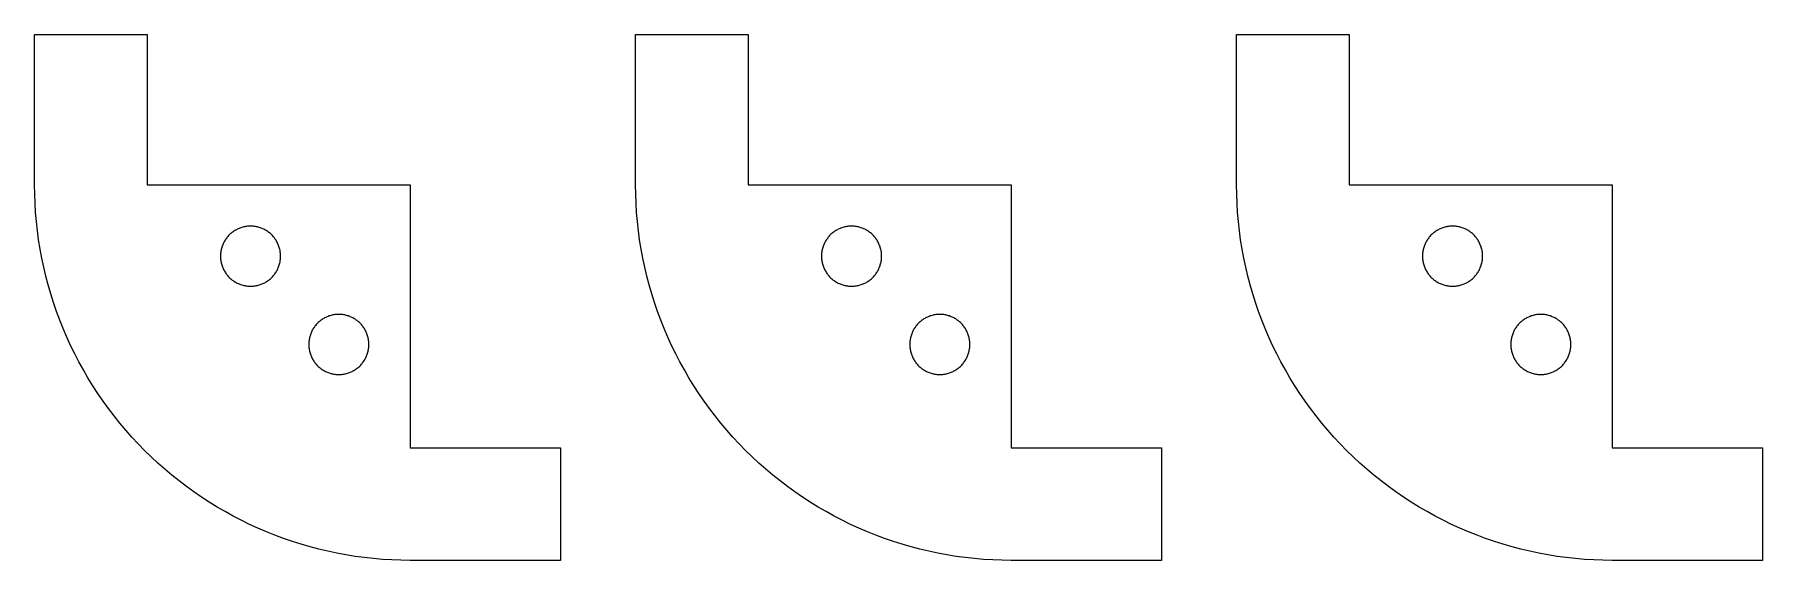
# Model space of a CAD drawing. Header units: millimetres. Extents: x 0 to 900, y 0 to 600.
# Drawn here: x 197 to 289, y 80 to 108 of the extents above; entities that cross this region are included whole.
import ezdxf

# ---------------------------------------------------------------- set-up
doc = ezdxf.new("R2010")
doc.units = ezdxf.units.MM
doc.layers.add('CUT', color=7, linetype='Continuous')

msp = doc.modelspace()

# ---------------------------------------------------------------- linework, layer by layer
at = {"layer": 'CUT'}
for points in [[(197, 108), (203, 108), (203, 100), (217, 100), (217, 86), (225, 86), (225, 80), (217, 80), (216.509, 80.006), (216.019, 80.024), (215.529, 80.054), (215.04, 80.096), (214.552, 80.15), (214.065, 80.216), (213.581, 80.294), (213.098, 80.384), (212.618, 80.486), (212.14, 80.599), (211.666, 80.724), (211.194, 80.861), (210.726, 81.009), (210.262, 81.169), (209.802, 81.34), (209.346, 81.522), (208.895, 81.716), (208.449, 81.92), (208.008, 82.136), (207.572, 82.362), (207.142, 82.598), (206.718, 82.845), (206.3, 83.103), (205.889, 83.371), (205.484, 83.648), (205.086, 83.936), (204.695, 84.233), (204.312, 84.54), (203.937, 84.856), (203.569, 85.181), (203.209, 85.515), (202.858, 85.858), (202.515, 86.209), (202.181, 86.569), (201.856, 86.937), (201.54, 87.312), (201.233, 87.695), (200.936, 88.086), (200.648, 88.484), (200.371, 88.889), (200.103, 89.3), (199.845, 89.718), (199.598, 90.142), (199.362, 90.572), (199.136, 91.008), (198.92, 91.449), (198.716, 91.895), (198.522, 92.346), (198.34, 92.802), (198.169, 93.262), (198.009, 93.726), (197.861, 94.194), (197.724, 94.666), (197.599, 95.14), (197.486, 95.618), (197.384, 96.098), (197.294, 96.581), (197.216, 97.065), (197.15, 97.552), (197.096, 98.04), (197.054, 98.529), (197.024, 99.019), (197.006, 99.509), (197, 100), (197, 108)], [(229, 108), (235, 108), (235, 100), (249, 100), (249, 86), (257, 86), (257, 80), (249, 80), (248.509, 80.006), (248.019, 80.024), (247.529, 80.054), (247.04, 80.096), (246.552, 80.15), (246.065, 80.216), (245.581, 80.294), (245.098, 80.384), (244.618, 80.486), (244.14, 80.599), (243.666, 80.724), (243.194, 80.861), (242.726, 81.009), (242.262, 81.169), (241.802, 81.34), (241.346, 81.522), (240.895, 81.716), (240.449, 81.92), (240.008, 82.136), (239.572, 82.362), (239.142, 82.598), (238.718, 82.845), (238.3, 83.103), (237.889, 83.371), (237.484, 83.648), (237.086, 83.936), (236.695, 84.233), (236.312, 84.54), (235.937, 84.856), (235.569, 85.181), (235.209, 85.515), (234.858, 85.858), (234.515, 86.209), (234.181, 86.569), (233.856, 86.937), (233.54, 87.312), (233.233, 87.695), (232.936, 88.086), (232.648, 88.484), (232.371, 88.889), (232.103, 89.3), (231.845, 89.718), (231.598, 90.142), (231.362, 90.572), (231.136, 91.008), (230.92, 91.449), (230.716, 91.895), (230.522, 92.346), (230.34, 92.802), (230.169, 93.262), (230.009, 93.726), (229.861, 94.194), (229.724, 94.666), (229.599, 95.14), (229.486, 95.618), (229.384, 96.098), (229.294, 96.581), (229.216, 97.065), (229.15, 97.552), (229.096, 98.04), (229.054, 98.529), (229.024, 99.019), (229.006, 99.509), (229, 100), (229, 108)], [(261, 108), (267, 108), (267, 100), (281, 100), (281, 86), (289, 86), (289, 80), (281, 80), (280.509, 80.006), (280.019, 80.024), (279.529, 80.054), (279.04, 80.096), (278.552, 80.15), (278.065, 80.216), (277.581, 80.294), (277.098, 80.384), (276.618, 80.486), (276.14, 80.599), (275.666, 80.724), (275.194, 80.861), (274.726, 81.009), (274.262, 81.169), (273.802, 81.34), (273.346, 81.522), (272.895, 81.716), (272.449, 81.92), (272.008, 82.136), (271.572, 82.362), (271.142, 82.598), (270.718, 82.845), (270.3, 83.103), (269.889, 83.371), (269.484, 83.648), (269.086, 83.936), (268.695, 84.233), (268.312, 84.54), (267.937, 84.856), (267.569, 85.181), (267.209, 85.515), (266.858, 85.858), (266.515, 86.209), (266.181, 86.569), (265.856, 86.937), (265.54, 87.312), (265.233, 87.695), (264.936, 88.086), (264.648, 88.484), (264.371, 88.889), (264.103, 89.3), (263.845, 89.718), (263.598, 90.142), (263.362, 90.572), (263.136, 91.008), (262.92, 91.449), (262.716, 91.895), (262.522, 92.346), (262.34, 92.802), (262.169, 93.262), (262.009, 93.726), (261.861, 94.194), (261.724, 94.666), (261.599, 95.14), (261.486, 95.618), (261.384, 96.098), (261.294, 96.581), (261.216, 97.065), (261.15, 97.552), (261.096, 98.04), (261.054, 98.529), (261.024, 99.019), (261.006, 99.509), (261, 100), (261, 108)], [(210.1, 96.2), (210.099, 96.252), (210.097, 96.305), (210.092, 96.357), (210.086, 96.409), (210.079, 96.461), (210.069, 96.512), (210.058, 96.563), (210.045, 96.614), (210.031, 96.664), (210.015, 96.714), (209.997, 96.764), (209.978, 96.812), (209.957, 96.86), (209.935, 96.908), (209.911, 96.954), (209.886, 97), (209.859, 97.045), (209.83, 97.089), (209.801, 97.132), (209.769, 97.174), (209.737, 97.215), (209.703, 97.255), (209.668, 97.294), (209.631, 97.331), (209.594, 97.368), (209.555, 97.403), (209.515, 97.437), (209.474, 97.469), (209.432, 97.501), (209.389, 97.53), (209.345, 97.559), (209.3, 97.586), (209.254, 97.611), (209.208, 97.635), (209.16, 97.657), (209.112, 97.678), (209.064, 97.697), (209.014, 97.715), (208.964, 97.731), (208.914, 97.745), (208.863, 97.758), (208.812, 97.769), (208.761, 97.779), (208.709, 97.786), (208.657, 97.792), (208.605, 97.797), (208.552, 97.799), (208.5, 97.8), (208.448, 97.799), (208.395, 97.797), (208.343, 97.792), (208.291, 97.786), (208.239, 97.779), (208.188, 97.769), (208.137, 97.758), (208.086, 97.745), (208.036, 97.731), (207.986, 97.715), (207.936, 97.697), (207.888, 97.678), (207.84, 97.657), (207.792, 97.635), (207.746, 97.611), (207.7, 97.586), (207.655, 97.559), (207.611, 97.53), (207.568, 97.501), (207.526, 97.469), (207.485, 97.437), (207.445, 97.403), (207.406, 97.368), (207.369, 97.331), (207.332, 97.294), (207.297, 97.255), (207.263, 97.215), (207.231, 97.174), (207.199, 97.132), (207.17, 97.089), (207.141, 97.045), (207.114, 97), (207.089, 96.954), (207.065, 96.908), (207.043, 96.86), (207.022, 96.812), (207.003, 96.764), (206.985, 96.714), (206.969, 96.664), (206.955, 96.614), (206.942, 96.563), (206.931, 96.512), (206.921, 96.461), (206.914, 96.409), (206.908, 96.357), (206.903, 96.305), (206.901, 96.252), (206.9, 96.2), (206.901, 96.148), (206.903, 96.095), (206.908, 96.043), (206.914, 95.991), (206.921, 95.939), (206.931, 95.888), (206.942, 95.837), (206.955, 95.786), (206.969, 95.736), (206.985, 95.686), (207.003, 95.636), (207.022, 95.588), (207.043, 95.54), (207.065, 95.492), (207.089, 95.446), (207.114, 95.4), (207.141, 95.355), (207.17, 95.311), (207.199, 95.268), (207.231, 95.226), (207.263, 95.185), (207.297, 95.145), (207.332, 95.106), (207.369, 95.069), (207.406, 95.032), (207.445, 94.997), (207.485, 94.963), (207.526, 94.931), (207.568, 94.899), (207.611, 94.87), (207.655, 94.841), (207.7, 94.814), (207.746, 94.789), (207.792, 94.765), (207.84, 94.743), (207.888, 94.722), (207.936, 94.703), (207.986, 94.685), (208.036, 94.669), (208.086, 94.655), (208.137, 94.642), (208.188, 94.631), (208.239, 94.621), (208.291, 94.614), (208.343, 94.608), (208.395, 94.603), (208.448, 94.601), (208.5, 94.6), (208.552, 94.601), (208.605, 94.603), (208.657, 94.608), (208.709, 94.614), (208.761, 94.621), (208.812, 94.631), (208.863, 94.642), (208.914, 94.655), (208.964, 94.669), (209.014, 94.685), (209.064, 94.703), (209.112, 94.722), (209.16, 94.743), (209.208, 94.765), (209.254, 94.789), (209.3, 94.814), (209.345, 94.841), (209.389, 94.87), (209.432, 94.899), (209.474, 94.931), (209.515, 94.963), (209.555, 94.997), (209.594, 95.032), (209.631, 95.069), (209.668, 95.106), (209.703, 95.145), (209.737, 95.185), (209.769, 95.226), (209.801, 95.268), (209.83, 95.311), (209.859, 95.355), (209.886, 95.4), (209.911, 95.446), (209.935, 95.492), (209.957, 95.54), (209.978, 95.588), (209.997, 95.636), (210.015, 95.686), (210.031, 95.736), (210.045, 95.786), (210.058, 95.837), (210.069, 95.888), (210.079, 95.939), (210.086, 95.991), (210.092, 96.043), (210.097, 96.095), (210.099, 96.148), (210.1, 96.2)], [(242.1, 96.2), (242.099, 96.252), (242.097, 96.305), (242.092, 96.357), (242.086, 96.409), (242.079, 96.461), (242.069, 96.512), (242.058, 96.563), (242.045, 96.614), (242.031, 96.664), (242.015, 96.714), (241.997, 96.764), (241.978, 96.812), (241.957, 96.86), (241.935, 96.908), (241.911, 96.954), (241.886, 97), (241.859, 97.045), (241.83, 97.089), (241.801, 97.132), (241.769, 97.174), (241.737, 97.215), (241.703, 97.255), (241.668, 97.294), (241.631, 97.331), (241.594, 97.368), (241.555, 97.403), (241.515, 97.437), (241.474, 97.469), (241.432, 97.501), (241.389, 97.53), (241.345, 97.559), (241.3, 97.586), (241.254, 97.611), (241.208, 97.635), (241.16, 97.657), (241.112, 97.678), (241.064, 97.697), (241.014, 97.715), (240.964, 97.731), (240.914, 97.745), (240.863, 97.758), (240.812, 97.769), (240.761, 97.779), (240.709, 97.786), (240.657, 97.792), (240.605, 97.797), (240.552, 97.799), (240.5, 97.8), (240.448, 97.799), (240.395, 97.797), (240.343, 97.792), (240.291, 97.786), (240.239, 97.779), (240.188, 97.769), (240.137, 97.758), (240.086, 97.745), (240.036, 97.731), (239.986, 97.715), (239.936, 97.697), (239.888, 97.678), (239.84, 97.657), (239.792, 97.635), (239.746, 97.611), (239.7, 97.586), (239.655, 97.559), (239.611, 97.53), (239.568, 97.501), (239.526, 97.469), (239.485, 97.437), (239.445, 97.403), (239.406, 97.368), (239.369, 97.331), (239.332, 97.294), (239.297, 97.255), (239.263, 97.215), (239.231, 97.174), (239.199, 97.132), (239.17, 97.089), (239.141, 97.045), (239.114, 97), (239.089, 96.954), (239.065, 96.908), (239.043, 96.86), (239.022, 96.812), (239.003, 96.764), (238.985, 96.714), (238.969, 96.664), (238.955, 96.614), (238.942, 96.563), (238.931, 96.512), (238.921, 96.461), (238.914, 96.409), (238.908, 96.357), (238.903, 96.305), (238.901, 96.252), (238.9, 96.2), (238.901, 96.148), (238.903, 96.095), (238.908, 96.043), (238.914, 95.991), (238.921, 95.939), (238.931, 95.888), (238.942, 95.837), (238.955, 95.786), (238.969, 95.736), (238.985, 95.686), (239.003, 95.636), (239.022, 95.588), (239.043, 95.54), (239.065, 95.492), (239.089, 95.446), (239.114, 95.4), (239.141, 95.355), (239.17, 95.311), (239.199, 95.268), (239.231, 95.226), (239.263, 95.185), (239.297, 95.145), (239.332, 95.106), (239.369, 95.069), (239.406, 95.032), (239.445, 94.997), (239.485, 94.963), (239.526, 94.931), (239.568, 94.899), (239.611, 94.87), (239.655, 94.841), (239.7, 94.814), (239.746, 94.789), (239.792, 94.765), (239.84, 94.743), (239.888, 94.722), (239.936, 94.703), (239.986, 94.685), (240.036, 94.669), (240.086, 94.655), (240.137, 94.642), (240.188, 94.631), (240.239, 94.621), (240.291, 94.614), (240.343, 94.608), (240.395, 94.603), (240.448, 94.601), (240.5, 94.6), (240.552, 94.601), (240.605, 94.603), (240.657, 94.608), (240.709, 94.614), (240.761, 94.621), (240.812, 94.631), (240.863, 94.642), (240.914, 94.655), (240.964, 94.669), (241.014, 94.685), (241.064, 94.703), (241.112, 94.722), (241.16, 94.743), (241.208, 94.765), (241.254, 94.789), (241.3, 94.814), (241.345, 94.841), (241.389, 94.87), (241.432, 94.899), (241.474, 94.931), (241.515, 94.963), (241.555, 94.997), (241.594, 95.032), (241.631, 95.069), (241.668, 95.106), (241.703, 95.145), (241.737, 95.185), (241.769, 95.226), (241.801, 95.268), (241.83, 95.311), (241.859, 95.355), (241.886, 95.4), (241.911, 95.446), (241.935, 95.492), (241.957, 95.54), (241.978, 95.588), (241.997, 95.636), (242.015, 95.686), (242.031, 95.736), (242.045, 95.786), (242.058, 95.837), (242.069, 95.888), (242.079, 95.939), (242.086, 95.991), (242.092, 96.043), (242.097, 96.095), (242.099, 96.148), (242.1, 96.2)], [(274.1, 96.2), (274.099, 96.252), (274.097, 96.305), (274.092, 96.357), (274.086, 96.409), (274.079, 96.461), (274.069, 96.512), (274.058, 96.563), (274.045, 96.614), (274.031, 96.664), (274.015, 96.714), (273.997, 96.764), (273.978, 96.812), (273.957, 96.86), (273.935, 96.908), (273.911, 96.954), (273.886, 97), (273.859, 97.045), (273.83, 97.089), (273.801, 97.132), (273.769, 97.174), (273.737, 97.215), (273.703, 97.255), (273.668, 97.294), (273.631, 97.331), (273.594, 97.368), (273.555, 97.403), (273.515, 97.437), (273.474, 97.469), (273.432, 97.501), (273.389, 97.53), (273.345, 97.559), (273.3, 97.586), (273.254, 97.611), (273.208, 97.635), (273.16, 97.657), (273.112, 97.678), (273.064, 97.697), (273.014, 97.715), (272.964, 97.731), (272.914, 97.745), (272.863, 97.758), (272.812, 97.769), (272.761, 97.779), (272.709, 97.786), (272.657, 97.792), (272.605, 97.797), (272.552, 97.799), (272.5, 97.8), (272.448, 97.799), (272.395, 97.797), (272.343, 97.792), (272.291, 97.786), (272.239, 97.779), (272.188, 97.769), (272.137, 97.758), (272.086, 97.745), (272.036, 97.731), (271.986, 97.715), (271.936, 97.697), (271.888, 97.678), (271.84, 97.657), (271.792, 97.635), (271.746, 97.611), (271.7, 97.586), (271.655, 97.559), (271.611, 97.53), (271.568, 97.501), (271.526, 97.469), (271.485, 97.437), (271.445, 97.403), (271.406, 97.368), (271.369, 97.331), (271.332, 97.294), (271.297, 97.255), (271.263, 97.215), (271.231, 97.174), (271.199, 97.132), (271.17, 97.089), (271.141, 97.045), (271.114, 97), (271.089, 96.954), (271.065, 96.908), (271.043, 96.86), (271.022, 96.812), (271.003, 96.764), (270.985, 96.714), (270.969, 96.664), (270.955, 96.614), (270.942, 96.563), (270.931, 96.512), (270.921, 96.461), (270.914, 96.409), (270.908, 96.357), (270.903, 96.305), (270.901, 96.252), (270.9, 96.2), (270.901, 96.148), (270.903, 96.095), (270.908, 96.043), (270.914, 95.991), (270.921, 95.939), (270.931, 95.888), (270.942, 95.837), (270.955, 95.786), (270.969, 95.736), (270.985, 95.686), (271.003, 95.636), (271.022, 95.588), (271.043, 95.54), (271.065, 95.492), (271.089, 95.446), (271.114, 95.4), (271.141, 95.355), (271.17, 95.311), (271.199, 95.268), (271.231, 95.226), (271.263, 95.185), (271.297, 95.145), (271.332, 95.106), (271.369, 95.069), (271.406, 95.032), (271.445, 94.997), (271.485, 94.963), (271.526, 94.931), (271.568, 94.899), (271.611, 94.87), (271.655, 94.841), (271.7, 94.814), (271.746, 94.789), (271.792, 94.765), (271.84, 94.743), (271.888, 94.722), (271.936, 94.703), (271.986, 94.685), (272.036, 94.669), (272.086, 94.655), (272.137, 94.642), (272.188, 94.631), (272.239, 94.621), (272.291, 94.614), (272.343, 94.608), (272.395, 94.603), (272.448, 94.601), (272.5, 94.6), (272.552, 94.601), (272.605, 94.603), (272.657, 94.608), (272.709, 94.614), (272.761, 94.621), (272.812, 94.631), (272.863, 94.642), (272.914, 94.655), (272.964, 94.669), (273.014, 94.685), (273.064, 94.703), (273.112, 94.722), (273.16, 94.743), (273.208, 94.765), (273.254, 94.789), (273.3, 94.814), (273.345, 94.841), (273.389, 94.87), (273.432, 94.899), (273.474, 94.931), (273.515, 94.963), (273.555, 94.997), (273.594, 95.032), (273.631, 95.069), (273.668, 95.106), (273.703, 95.145), (273.737, 95.185), (273.769, 95.226), (273.801, 95.268), (273.83, 95.311), (273.859, 95.355), (273.886, 95.4), (273.911, 95.446), (273.935, 95.492), (273.957, 95.54), (273.978, 95.588), (273.997, 95.636), (274.015, 95.686), (274.031, 95.736), (274.045, 95.786), (274.058, 95.837), (274.069, 95.888), (274.079, 95.939), (274.086, 95.991), (274.092, 96.043), (274.097, 96.095), (274.099, 96.148), (274.1, 96.2)], [(214.8, 91.5), (214.799, 91.552), (214.797, 91.605), (214.792, 91.657), (214.786, 91.709), (214.779, 91.761), (214.769, 91.812), (214.758, 91.863), (214.745, 91.914), (214.731, 91.964), (214.715, 92.014), (214.697, 92.064), (214.678, 92.112), (214.657, 92.16), (214.635, 92.208), (214.611, 92.254), (214.586, 92.3), (214.559, 92.345), (214.53, 92.389), (214.501, 92.432), (214.469, 92.474), (214.437, 92.515), (214.403, 92.555), (214.368, 92.594), (214.331, 92.631), (214.294, 92.668), (214.255, 92.703), (214.215, 92.737), (214.174, 92.769), (214.132, 92.801), (214.089, 92.83), (214.045, 92.859), (214, 92.886), (213.954, 92.911), (213.908, 92.935), (213.86, 92.957), (213.812, 92.978), (213.764, 92.997), (213.714, 93.015), (213.664, 93.031), (213.614, 93.045), (213.563, 93.058), (213.512, 93.069), (213.461, 93.079), (213.409, 93.086), (213.357, 93.092), (213.305, 93.097), (213.252, 93.099), (213.2, 93.1), (213.148, 93.099), (213.095, 93.097), (213.043, 93.092), (212.991, 93.086), (212.939, 93.079), (212.888, 93.069), (212.837, 93.058), (212.786, 93.045), (212.736, 93.031), (212.686, 93.015), (212.636, 92.997), (212.588, 92.978), (212.54, 92.957), (212.492, 92.935), (212.446, 92.911), (212.4, 92.886), (212.355, 92.859), (212.311, 92.83), (212.268, 92.801), (212.226, 92.769), (212.185, 92.737), (212.145, 92.703), (212.106, 92.668), (212.069, 92.631), (212.032, 92.594), (211.997, 92.555), (211.963, 92.515), (211.931, 92.474), (211.899, 92.432), (211.87, 92.389), (211.841, 92.345), (211.814, 92.3), (211.789, 92.254), (211.765, 92.208), (211.743, 92.16), (211.722, 92.112), (211.703, 92.064), (211.685, 92.014), (211.669, 91.964), (211.655, 91.914), (211.642, 91.863), (211.631, 91.812), (211.621, 91.761), (211.614, 91.709), (211.608, 91.657), (211.603, 91.605), (211.601, 91.552), (211.6, 91.5), (211.601, 91.448), (211.603, 91.395), (211.608, 91.343), (211.614, 91.291), (211.621, 91.239), (211.631, 91.188), (211.642, 91.137), (211.655, 91.086), (211.669, 91.036), (211.685, 90.986), (211.703, 90.936), (211.722, 90.888), (211.743, 90.84), (211.765, 90.792), (211.789, 90.746), (211.814, 90.7), (211.841, 90.655), (211.87, 90.611), (211.899, 90.568), (211.931, 90.526), (211.963, 90.485), (211.997, 90.445), (212.032, 90.406), (212.069, 90.369), (212.106, 90.332), (212.145, 90.297), (212.185, 90.263), (212.226, 90.231), (212.268, 90.199), (212.311, 90.17), (212.355, 90.141), (212.4, 90.114), (212.446, 90.089), (212.492, 90.065), (212.54, 90.043), (212.588, 90.022), (212.636, 90.003), (212.686, 89.985), (212.736, 89.969), (212.786, 89.955), (212.837, 89.942), (212.888, 89.931), (212.939, 89.921), (212.991, 89.914), (213.043, 89.908), (213.095, 89.903), (213.148, 89.901), (213.2, 89.9), (213.252, 89.901), (213.305, 89.903), (213.357, 89.908), (213.409, 89.914), (213.461, 89.921), (213.512, 89.931), (213.563, 89.942), (213.614, 89.955), (213.664, 89.969), (213.714, 89.985), (213.764, 90.003), (213.812, 90.022), (213.86, 90.043), (213.908, 90.065), (213.954, 90.089), (214, 90.114), (214.045, 90.141), (214.089, 90.17), (214.132, 90.199), (214.174, 90.231), (214.215, 90.263), (214.255, 90.297), (214.294, 90.332), (214.331, 90.369), (214.368, 90.406), (214.403, 90.445), (214.437, 90.485), (214.469, 90.526), (214.501, 90.568), (214.53, 90.611), (214.559, 90.655), (214.586, 90.7), (214.611, 90.746), (214.635, 90.792), (214.657, 90.84), (214.678, 90.888), (214.697, 90.936), (214.715, 90.986), (214.731, 91.036), (214.745, 91.086), (214.758, 91.137), (214.769, 91.188), (214.779, 91.239), (214.786, 91.291), (214.792, 91.343), (214.797, 91.395), (214.799, 91.448), (214.8, 91.5)], [(246.8, 91.5), (246.799, 91.552), (246.797, 91.605), (246.792, 91.657), (246.786, 91.709), (246.779, 91.761), (246.769, 91.812), (246.758, 91.863), (246.745, 91.914), (246.731, 91.964), (246.715, 92.014), (246.697, 92.064), (246.678, 92.112), (246.657, 92.16), (246.635, 92.208), (246.611, 92.254), (246.586, 92.3), (246.559, 92.345), (246.53, 92.389), (246.501, 92.432), (246.469, 92.474), (246.437, 92.515), (246.403, 92.555), (246.368, 92.594), (246.331, 92.631), (246.294, 92.668), (246.255, 92.703), (246.215, 92.737), (246.174, 92.769), (246.132, 92.801), (246.089, 92.83), (246.045, 92.859), (246, 92.886), (245.954, 92.911), (245.908, 92.935), (245.86, 92.957), (245.812, 92.978), (245.764, 92.997), (245.714, 93.015), (245.664, 93.031), (245.614, 93.045), (245.563, 93.058), (245.512, 93.069), (245.461, 93.079), (245.409, 93.086), (245.357, 93.092), (245.305, 93.097), (245.252, 93.099), (245.2, 93.1), (245.148, 93.099), (245.095, 93.097), (245.043, 93.092), (244.991, 93.086), (244.939, 93.079), (244.888, 93.069), (244.837, 93.058), (244.786, 93.045), (244.736, 93.031), (244.686, 93.015), (244.636, 92.997), (244.588, 92.978), (244.54, 92.957), (244.492, 92.935), (244.446, 92.911), (244.4, 92.886), (244.355, 92.859), (244.311, 92.83), (244.268, 92.801), (244.226, 92.769), (244.185, 92.737), (244.145, 92.703), (244.106, 92.668), (244.069, 92.631), (244.032, 92.594), (243.997, 92.555), (243.963, 92.515), (243.931, 92.474), (243.899, 92.432), (243.87, 92.389), (243.841, 92.345), (243.814, 92.3), (243.789, 92.254), (243.765, 92.208), (243.743, 92.16), (243.722, 92.112), (243.703, 92.064), (243.685, 92.014), (243.669, 91.964), (243.655, 91.914), (243.642, 91.863), (243.631, 91.812), (243.621, 91.761), (243.614, 91.709), (243.608, 91.657), (243.603, 91.605), (243.601, 91.552), (243.6, 91.5), (243.601, 91.448), (243.603, 91.395), (243.608, 91.343), (243.614, 91.291), (243.621, 91.239), (243.631, 91.188), (243.642, 91.137), (243.655, 91.086), (243.669, 91.036), (243.685, 90.986), (243.703, 90.936), (243.722, 90.888), (243.743, 90.84), (243.765, 90.792), (243.789, 90.746), (243.814, 90.7), (243.841, 90.655), (243.87, 90.611), (243.899, 90.568), (243.931, 90.526), (243.963, 90.485), (243.997, 90.445), (244.032, 90.406), (244.069, 90.369), (244.106, 90.332), (244.145, 90.297), (244.185, 90.263), (244.226, 90.231), (244.268, 90.199), (244.311, 90.17), (244.355, 90.141), (244.4, 90.114), (244.446, 90.089), (244.492, 90.065), (244.54, 90.043), (244.588, 90.022), (244.636, 90.003), (244.686, 89.985), (244.736, 89.969), (244.786, 89.955), (244.837, 89.942), (244.888, 89.931), (244.939, 89.921), (244.991, 89.914), (245.043, 89.908), (245.095, 89.903), (245.148, 89.901), (245.2, 89.9), (245.252, 89.901), (245.305, 89.903), (245.357, 89.908), (245.409, 89.914), (245.461, 89.921), (245.512, 89.931), (245.563, 89.942), (245.614, 89.955), (245.664, 89.969), (245.714, 89.985), (245.764, 90.003), (245.812, 90.022), (245.86, 90.043), (245.908, 90.065), (245.954, 90.089), (246, 90.114), (246.045, 90.141), (246.089, 90.17), (246.132, 90.199), (246.174, 90.231), (246.215, 90.263), (246.255, 90.297), (246.294, 90.332), (246.331, 90.369), (246.368, 90.406), (246.403, 90.445), (246.437, 90.485), (246.469, 90.526), (246.501, 90.568), (246.53, 90.611), (246.559, 90.655), (246.586, 90.7), (246.611, 90.746), (246.635, 90.792), (246.657, 90.84), (246.678, 90.888), (246.697, 90.936), (246.715, 90.986), (246.731, 91.036), (246.745, 91.086), (246.758, 91.137), (246.769, 91.188), (246.779, 91.239), (246.786, 91.291), (246.792, 91.343), (246.797, 91.395), (246.799, 91.448), (246.8, 91.5)], [(278.8, 91.5), (278.799, 91.552), (278.797, 91.605), (278.792, 91.657), (278.786, 91.709), (278.779, 91.761), (278.769, 91.812), (278.758, 91.863), (278.745, 91.914), (278.731, 91.964), (278.715, 92.014), (278.697, 92.064), (278.678, 92.112), (278.657, 92.16), (278.635, 92.208), (278.611, 92.254), (278.586, 92.3), (278.559, 92.345), (278.53, 92.389), (278.501, 92.432), (278.469, 92.474), (278.437, 92.515), (278.403, 92.555), (278.368, 92.594), (278.331, 92.631), (278.294, 92.668), (278.255, 92.703), (278.215, 92.737), (278.174, 92.769), (278.132, 92.801), (278.089, 92.83), (278.045, 92.859), (278, 92.886), (277.954, 92.911), (277.908, 92.935), (277.86, 92.957), (277.812, 92.978), (277.764, 92.997), (277.714, 93.015), (277.664, 93.031), (277.614, 93.045), (277.563, 93.058), (277.512, 93.069), (277.461, 93.079), (277.409, 93.086), (277.357, 93.092), (277.305, 93.097), (277.252, 93.099), (277.2, 93.1), (277.148, 93.099), (277.095, 93.097), (277.043, 93.092), (276.991, 93.086), (276.939, 93.079), (276.888, 93.069), (276.837, 93.058), (276.786, 93.045), (276.736, 93.031), (276.686, 93.015), (276.636, 92.997), (276.588, 92.978), (276.54, 92.957), (276.492, 92.935), (276.446, 92.911), (276.4, 92.886), (276.355, 92.859), (276.311, 92.83), (276.268, 92.801), (276.226, 92.769), (276.185, 92.737), (276.145, 92.703), (276.106, 92.668), (276.069, 92.631), (276.032, 92.594), (275.997, 92.555), (275.963, 92.515), (275.931, 92.474), (275.899, 92.432), (275.87, 92.389), (275.841, 92.345), (275.814, 92.3), (275.789, 92.254), (275.765, 92.208), (275.743, 92.16), (275.722, 92.112), (275.703, 92.064), (275.685, 92.014), (275.669, 91.964), (275.655, 91.914), (275.642, 91.863), (275.631, 91.812), (275.621, 91.761), (275.614, 91.709), (275.608, 91.657), (275.603, 91.605), (275.601, 91.552), (275.6, 91.5), (275.601, 91.448), (275.603, 91.395), (275.608, 91.343), (275.614, 91.291), (275.621, 91.239), (275.631, 91.188), (275.642, 91.137), (275.655, 91.086), (275.669, 91.036), (275.685, 90.986), (275.703, 90.936), (275.722, 90.888), (275.743, 90.84), (275.765, 90.792), (275.789, 90.746), (275.814, 90.7), (275.841, 90.655), (275.87, 90.611), (275.899, 90.568), (275.931, 90.526), (275.963, 90.485), (275.997, 90.445), (276.032, 90.406), (276.069, 90.369), (276.106, 90.332), (276.145, 90.297), (276.185, 90.263), (276.226, 90.231), (276.268, 90.199), (276.311, 90.17), (276.355, 90.141), (276.4, 90.114), (276.446, 90.089), (276.492, 90.065), (276.54, 90.043), (276.588, 90.022), (276.636, 90.003), (276.686, 89.985), (276.736, 89.969), (276.786, 89.955), (276.837, 89.942), (276.888, 89.931), (276.939, 89.921), (276.991, 89.914), (277.043, 89.908), (277.095, 89.903), (277.148, 89.901), (277.2, 89.9), (277.252, 89.901), (277.305, 89.903), (277.357, 89.908), (277.409, 89.914), (277.461, 89.921), (277.512, 89.931), (277.563, 89.942), (277.614, 89.955), (277.664, 89.969), (277.714, 89.985), (277.764, 90.003), (277.812, 90.022), (277.86, 90.043), (277.908, 90.065), (277.954, 90.089), (278, 90.114), (278.045, 90.141), (278.089, 90.17), (278.132, 90.199), (278.174, 90.231), (278.215, 90.263), (278.255, 90.297), (278.294, 90.332), (278.331, 90.369), (278.368, 90.406), (278.403, 90.445), (278.437, 90.485), (278.469, 90.526), (278.501, 90.568), (278.53, 90.611), (278.559, 90.655), (278.586, 90.7), (278.611, 90.746), (278.635, 90.792), (278.657, 90.84), (278.678, 90.888), (278.697, 90.936), (278.715, 90.986), (278.731, 91.036), (278.745, 91.086), (278.758, 91.137), (278.769, 91.188), (278.779, 91.239), (278.786, 91.291), (278.792, 91.343), (278.797, 91.395), (278.799, 91.448), (278.8, 91.5)]]:
    msp.add_lwpolyline(points, close=True, dxfattribs=at)

doc.saveas('drawing.dxf')
